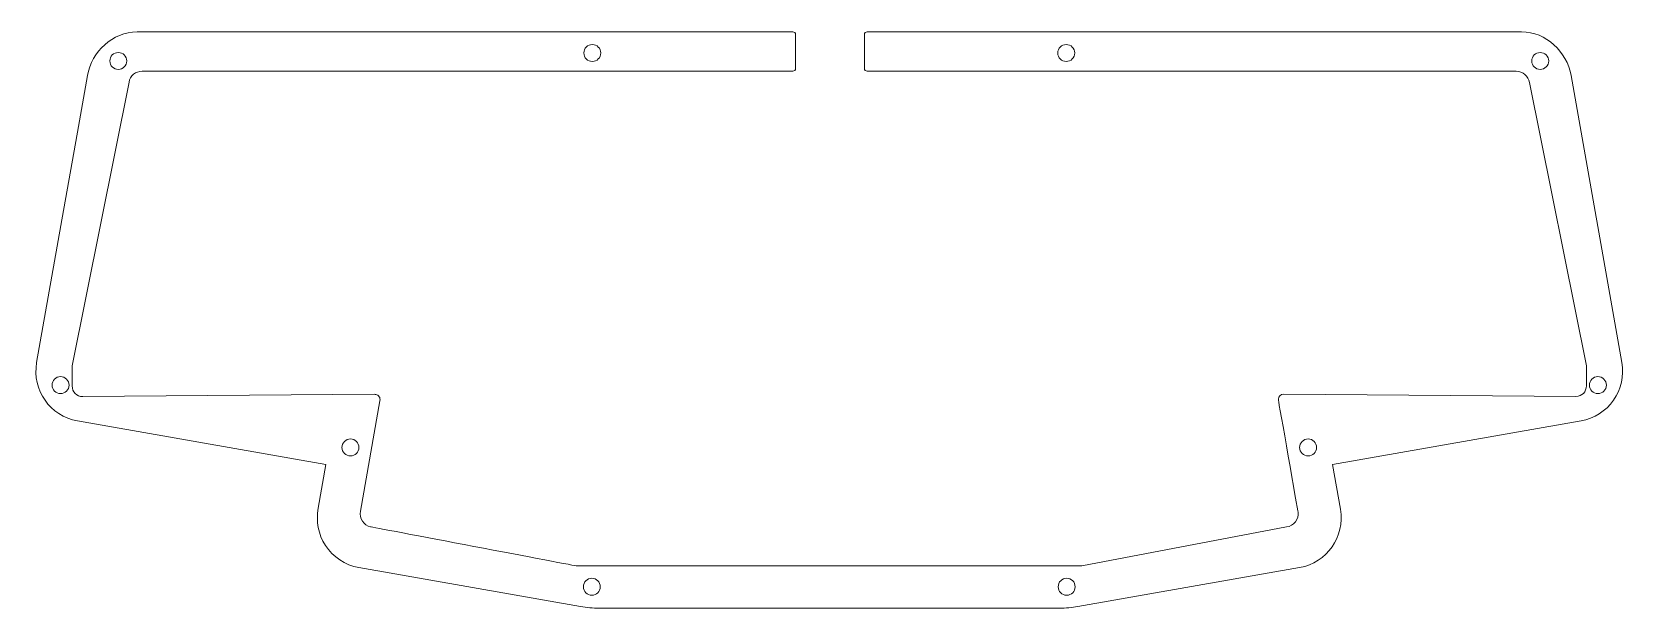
# Model space of a CAD drawing. Header units: millimetres. Extents: x -6 to 295, y -8 to 101.
import ezdxf

# ---------------------------------------------------------------- set-up
doc = ezdxf.new("R2010")
doc.units = ezdxf.units.MM
doc.header["$MEASUREMENT"] = 0
doc.layers.add('#5 - #6 Bottom spacer', color=7, linetype='Continuous', lineweight=0)

msp = doc.modelspace()

# ---------------------------------------------------------------- linework, layer by layer
at = {"layer": '#5 - #6 Bottom spacer', "color": 250, "lineweight": 18, "true_color": 0x231f20}
for centre in [(10.51, 95.02), (100.03, 96.53), (189.54, 96.53), (279.05, 95.02), (-0.4, 33.74), (289.95, 33.74), (54.35, 21.96), (235.22, 21.96), (99.94, -4.37), (189.62, -4.37)]:
    msp.add_circle(centre, 1.6, dxfattribs=at)
msp.add_open_spline([(294.46, 37.99), (294.46, 37.99), (284.88, 92.25), (284.88, 92.25), (284.08, 96.8), (280.14, 100.53), (275.53, 100.53), (244.43, 100.53), (198.53, 100.53), (151.92, 100.52), (151.64, 100.52), (151.42, 100.3), (151.42, 100.02), (151.42, 100.02), (151.42, 93.59), (151.42, 93.59), (151.42, 93.32), (151.64, 93.09), (151.92, 93.09), (151.92, 93.09), (274.53, 93.09), (274.53, 93.09), (275.77, 93.09), (276.84, 92.16), (277.02, 90.93), (277.02, 90.93), (287.79, 37.39), (287.79, 37.39), (287.79, 37.39), (287.79, 33.6), (287.79, 33.6), (287.79, 32.5), (286.89, 31.6), (285.79, 31.6), (285.79, 31.6), (230.6, 32.02), (230.6, 32.02), (230.06, 32.02), (229.62, 31.6), (229.6, 31.06), (229.59, 30.97), (229.6, 30.9), (229.62, 30.82), (229.62, 30.82), (233.31, 9.79), (233.31, 9.71), (233.4, 9.08), (233.22, 8.42), (232.82, 7.89), (232.41, 7.36), (231.82, 7.01), (231.16, 6.93), (231.16, 6.93), (192.46, -0.45), (192.46, -0.45), (192.46, -0.45), (97.12, -0.45), (97.12, -0.45), (97.12, -0.45), (58.21, 6.94), (58.16, 6.95), (57.53, 7.08), (56.97, 7.47), (56.61, 8.03), (56.25, 8.58), (56.12, 9.25), (56.26, 9.91), (56.26, 9.91), (59.93, 30.78), (59.93, 30.78), (59.98, 31.05), (59.93, 31.32), (59.78, 31.55), (59.63, 31.78), (59.4, 31.93), (59.13, 31.98), (59.06, 32), (58.98, 32), (58.92, 32), (58.92, 32), (3.8, 31.58), (3.8, 31.58), (2.69, 31.58), (1.79, 32.48), (1.79, 33.58), (1.79, 33.58), (1.79, 37.38), (1.79, 37.38), (1.79, 37.38), (12.54, 91.01), (12.54, 91.01), (12.73, 92.21), (13.77, 93.09), (15, 93.09), (15, 93.09), (137.92, 93.09), (137.92, 93.09), (138.19, 93.09), (138.42, 93.32), (138.42, 93.59), (138.42, 93.59), (138.42, 100.02), (138.42, 100.02), (138.42, 100.3), (138.19, 100.52), (137.92, 100.52), (91.21, 100.52), (45.21, 100.51), (14.05, 100.51), (9.43, 100.51), (5.5, 96.8), (4.69, 92.25), (4.69, 92.25), (3, 82.64), (3, 82.64), (3, 82.64), (2.97, 82.64), (2.97, 82.64), (2.97, 82.64), (-0.33, 63.89), (-0.33, 63.89), (-0.33, 63.89), (-0.34, 63.89), (-0.34, 63.89), (-0.34, 63.89), (-4.91, 37.99), (-4.91, 37.99), (-5.82, 32.83), (-2.36, 27.89), (2.8, 26.98), (2.8, 26.98), (49.72, 18.72), (49.72, 18.72), (49.72, 18.72), (48.27, 10.46), (48.27, 10.46), (47.84, 8.04), (48.28, 5.52), (49.62, 3.45), (51.07, 1.22), (53.33, -0.28), (55.94, -0.74), (55.94, -0.74), (97.81, -8.12), (97.81, -8.12), (98.96, -8.33), (100.12, -8.43), (101.29, -8.43), (101.29, -8.43), (188.26, -8.43), (188.26, -8.43), (189.43, -8.43), (190.59, -8.33), (191.74, -8.12), (191.74, -8.12), (233.62, -0.74), (233.62, -0.74), (238.77, 0.17), (242.23, 5.11), (241.32, 10.27), (241.32, 10.27), (239.83, 18.72), (239.83, 18.72), (239.83, 18.72), (286.76, 26.98), (286.76, 26.98), (289.25, 27.42), (291.43, 28.81), (292.89, 30.89), (294.34, 32.97), (294.9, 35.49), (294.46, 37.99)], degree=3, knots=[0, 0, 0, 0, 1, 1, 1, 2, 2, 2, 3, 3, 3, 4, 4, 4, 5, 5, 5, 6, 6, 6, 7, 7, 7, 8, 8, 8, 9, 9, 9, 10, 10, 10, 11, 11, 11, 12, 12, 12, 13, 13, 13, 14, 14, 14, 15, 15, 15, 16, 16, 16, 17, 17, 17, 18, 18, 18, 19, 19, 19, 20, 20, 20, 21, 21, 21, 22, 22, 22, 23, 23, 23, 24, 24, 24, 25, 25, 25, 26, 26, 26, 27, 27, 27, 28, 28, 28, 29, 29, 29, 30, 30, 30, 31, 31, 31, 32, 32, 32, 33, 33, 33, 34, 34, 34, 35, 35, 35, 36, 36, 36, 37, 37, 37, 38, 38, 38, 39, 39, 39, 40, 40, 40, 41, 41, 41, 42, 42, 42, 43, 43, 43, 44, 44, 44, 45, 45, 45, 46, 46, 46, 47, 47, 47, 48, 48, 48, 49, 49, 49, 50, 50, 50, 51, 51, 51, 52, 52, 52, 53, 53, 53, 54, 54, 54, 55, 55, 55, 56, 56, 56, 57, 57, 57, 57], dxfattribs=at)

doc.saveas('drawing.dxf')
